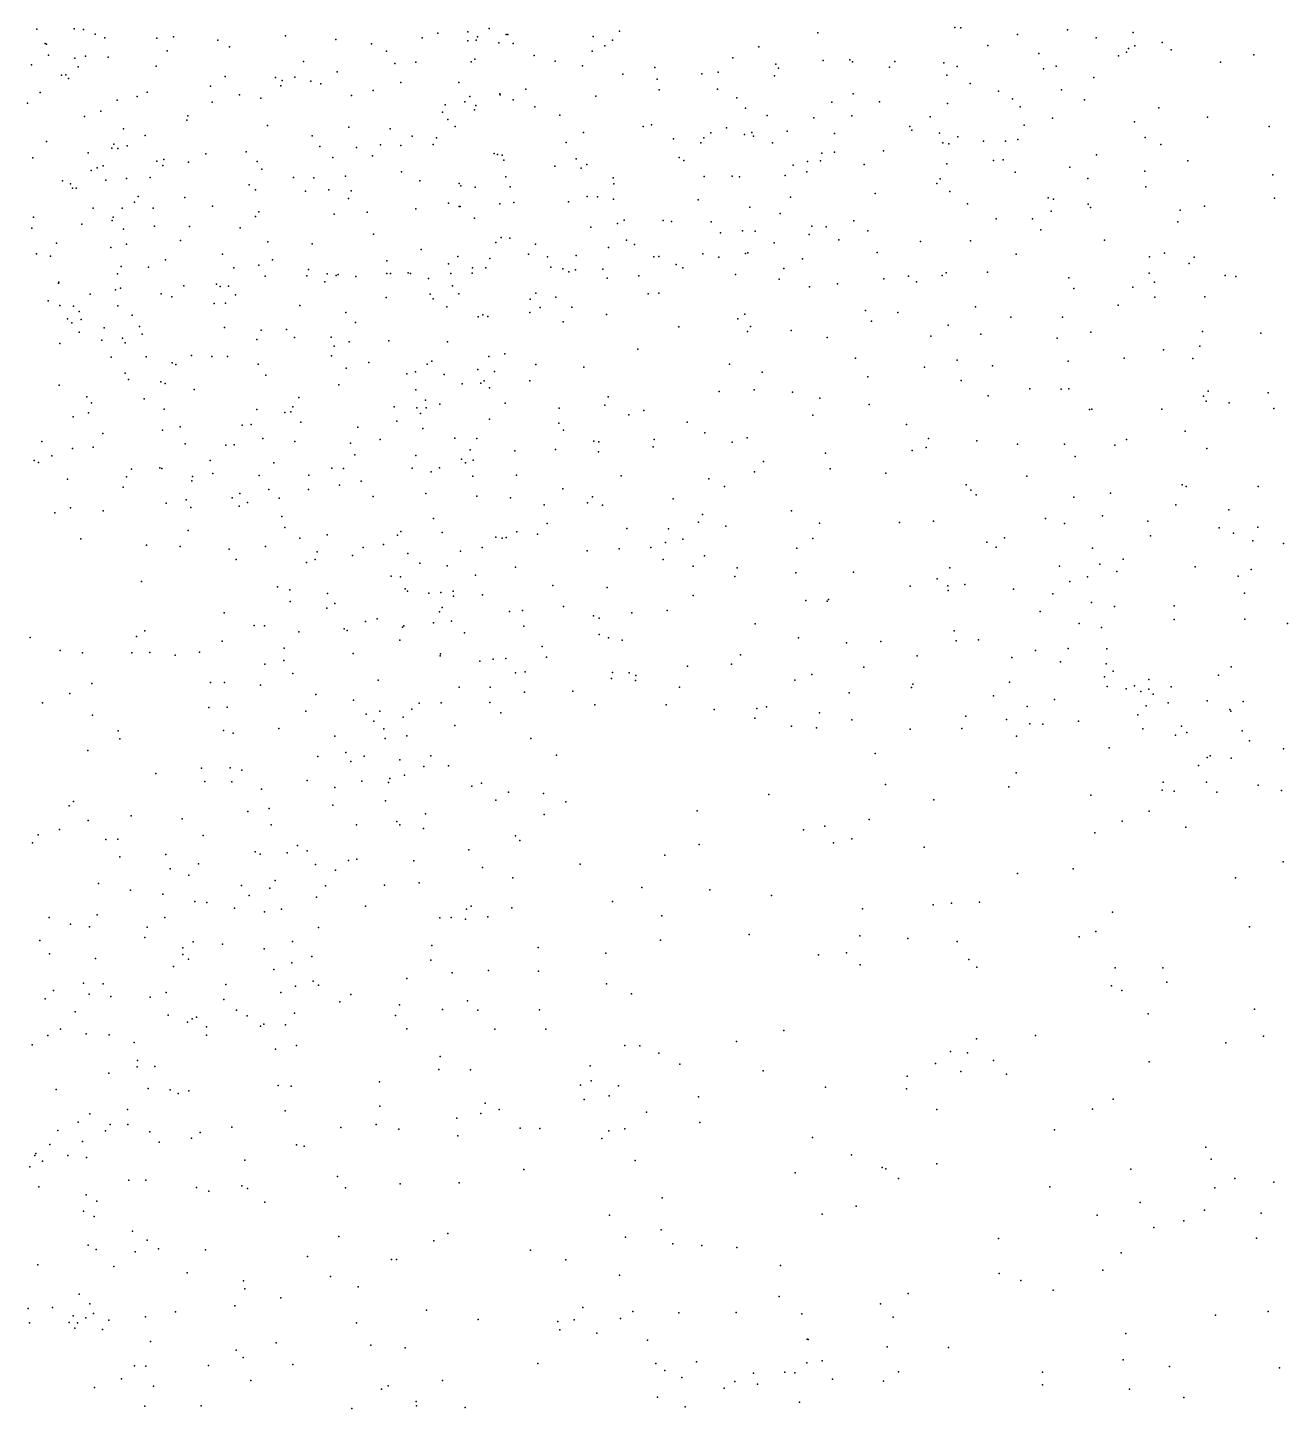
# Model space of a CAD drawing. Header units: metres. Extents: x -25 to 25, y -27.8 to 27.8.
# Drawn here: x -7.935 to -6.388, y 1.71 to 3.405 of the extents above; entities that cross this region are included whole.
import ezdxf

# ---------------------------------------------------------------- set-up
doc = ezdxf.new("R2010")
doc.units = ezdxf.units.M

msp = doc.modelspace()

# ---------------------------------------------------------------- linework, layer by layer
for p in [(-7.9235, 3.4034, 25.6659), (-7.8779, 3.404, 12.7624), (-7.8664, 3.4031, 16.3765), (-7.8521, 3.3973, 22.8917), (-7.8403, 3.3927, -7.4878), (-7.7763, 3.3923, 16.2261), (-7.7559, 3.3938, 18.228), (-7.6185, 3.3952, 18.7154), (-7.5566, 3.3907, 14.9917), (-7.4505, 3.3929, 18.1395), (-7.4313, 3.3984, 15.877), (-7.3945, 3.4, 14.097), (-7.3824, 3.3938, 18.6591), (-7.3683, 3.4041, 22.0506), (-7.3475, 3.3968, 22.234), (-7.3455, 3.3968, -17.5443), (-7.2407, 3.3943, 15.6792), (-7.2084, 3.4011, -10.2537), (-6.9648, 3.3989, 15.9889), (-6.7967, 3.4053, 18.0448), (-6.7893, 3.4052, 23.8758), (-6.7198, 3.3969, 23.8139), (-6.6584, 3.4027, 23.7108), (-6.623, 3.3929, 23.1241), (-6.5776, 3.3995, -0.2972), (-7.9133, 3.3859, 26.0867), (-7.9117, 3.385, 25.7533), (-7.7637, 3.3768, 23.8321), (-7.7013, 3.39, -1.1359), (-7.6869, 3.3818, 18.1613), (-7.5126, 3.3855, -20.4977), (-7.4945, 3.3764, -20.2508), (-7.3945, 3.3892, -13.4751), (-7.3844, 3.3899, -17.0674), (-7.3565, 3.3868, 22.1349), (-7.3387, 3.3858, 18.1393), (-7.242, 3.3765, 23.9989), (-7.2261, 3.3829, 18.1293), (-7.2169, 3.3899, -1.2011), (-7.0372, 3.3819, 18.0929), (-6.7559, 3.3834, -10.5171), (-6.6935, 3.3735, 23.0011), (-6.5858, 3.3751, -0.4682), (-6.5835, 3.3798, 17.8731), (-6.5755, 3.3828, 16.7419), (-6.5421, 3.3871, -10.6304), (-6.5308, 3.378, 1.1196), (-7.9301, 3.3598, 16.5024), (-7.9093, 3.3716, 25.845), (-7.877, 3.3679, 23.8427), (-7.8728, 3.3573, 22.6667), (-7.8639, 3.3704, -15.8923), (-7.8361, 3.369, -7.2282), (-7.7771, 3.358, 21.8635), (-7.5963, 3.3635, 12.4652), (-7.4839, 3.3612, 15.9358), (-7.4583, 3.363, 23.9206), (-7.3904, 3.3634, 12.3585), (-7.3857, 3.3666, -1.2049), (-7.313, 3.3711, 22.4407), (-7.2872, 3.3641, 15.7586), (-7.2537, 3.3584, -16.6345), (-7.0692, 3.3681, 15.3222), (-7.0165, 3.3605, 15.2232), (-6.9584, 3.3651, 18.0476), (-6.9253, 3.3657, 23.938), (-6.9222, 3.3631, 22.8181), (-6.8769, 3.3566, -13.3199), (-6.8701, 3.3635, 15.0795), (-6.81, 3.3622, 22.9042), (-6.7936, 3.3574, 26.7477), (-6.672, 3.358, 17.89), (-6.5956, 3.3708, 23.3475), (-6.4704, 3.3628, 17.754), (-6.4294, 3.3717, 19.9345), (-7.8935, 3.3468, 21.3989), (-7.8879, 3.3474, -6.9138), (-7.8847, 3.3429, 22.3235), (-7.6922, 3.3451, -18.56), (-7.6305, 3.344, 10.0031), (-7.6225, 3.3402, 19.1262), (-7.6067, 3.3443, 21.5969), (-7.5871, 3.3395, 23.846), (-7.5548, 3.351, -18.3855), (-7.204, 3.3483, 22.628), (-7.165, 3.3562, 15.6059), (-7.162, 3.342, 23.9751), (-7.1071, 3.3487, 15.4335), (-7.0873, 3.3508, 21.3257), (-7.0179, 3.3461, 16.3366), (-7.0131, 3.3557, 12.7362), (-6.8064, 3.3471, -18.401), (-6.6877, 3.3546, 15.5799), (-6.6261, 3.3441, 19.4225), (-7.9194, 3.3257, 23.075), (-7.7882, 3.3262, 15.14), (-7.7104, 3.3336, 27.028), (-7.6746, 3.3229, 23.7966), (-7.6242, 3.334, -9.9522), (-7.5751, 3.3363, -16.1399), (-7.5108, 3.3282, 14.5026), (-7.4769, 3.338, 18.0638), (-7.4054, 3.3378, 21.8928), (-7.3551, 3.3241, 18.8311), (-7.3549, 3.3228, -16.9236), (-7.3231, 3.3298, -12.731), (-7.1597, 3.3288, 18.0552), (-7.0878, 3.3297, 22.7561), (-6.9214, 3.3241, -10.3967), (-6.7778, 3.3366, 22.9857), (-6.743, 3.3274, 23.7171), (-6.6655, 3.329, 23.2199), (-7.9349, 3.3127, 23.7832), (-7.8251, 3.3163, 19.4874), (-7.8006, 3.3206, 16.2956), (-7.7084, 3.3138, 16.1843), (-7.6485, 3.3186, 19.3254), (-7.5373, 3.3221, 21.6919), (-7.4222, 3.3106, 21.4305), (-7.3983, 3.3141, 15.9012), (-7.3921, 3.3209, 13.9554), (-7.3848, 3.3097, 10.1102), (-7.3386, 3.3167, -19.9098), (-7.3121, 3.3081, 22.516), (-7.2372, 3.321, -17.6581), (-7.0641, 3.3192, 23.9392), (-7.0535, 3.3066, 16.7891), (-6.9474, 3.3137, -1.0838), (-6.8892, 3.3141, 17.9487), (-6.8055, 3.3123, 17.8891), (-6.7258, 3.318, 23.1071), (-6.7164, 3.3081, 15.0384), (-6.6375, 3.3167, 17.7761), (-6.5463, 3.3068, 15.0048), (-7.8651, 3.2961, 10.1705), (-7.8452, 3.3026, 18.0523), (-7.7394, 3.2918, 23.7356), (-7.7383, 3.2968, 17.9887), (-7.4257, 3.3017, 19.0521), (-7.4191, 3.2926, -16.3887), (-7.3864, 3.3044, 21.9721), (-7.2817, 3.2977, 15.8238), (-7.027, 3.2974, -13.4194), (-6.9697, 3.2946, 26.8239), (-6.9232, 3.2968, 23.8658), (-6.8267, 3.2957, 21.2711), (-6.6766, 3.2941, 23.4268), (-6.5758, 3.2897, 17.6983), (-6.4865, 3.2954, 17.6308), (-7.8172, 3.2811, 17.9358), (-7.7907, 3.2729, 21.4648), (-7.6404, 3.2853, -17.2125), (-7.5855, 3.2724, -20.9055), (-7.5404, 3.283, -17.4024), (-7.4896, 3.2812, 14.1708), (-7.4629, 3.2721, 15.9863), (-7.4098, 3.2841, 18.0095), (-7.2525, 3.2767, 26.9738), (-7.179, 3.2838, 22.7425), (-7.1689, 3.2861, 23.9117), (-7.0963, 3.2761, 15.6193), (-7.0768, 3.2823, 15.53), (-7.0546, 3.274, 22.86), (-7.0459, 3.2767, 15.4482), (-7.0437, 3.2722, -10.3171), (-7.0024, 3.2782, 15.3461), (-6.9444, 3.2754, 16.591), (-6.852, 3.284, 23.0119), (-6.8493, 3.2796, 23.7782), (-6.8154, 3.2759, 18.8464), (-6.7115, 3.2854, 23.5305), (-6.4107, 3.284, 17.5675), (-7.9118, 3.2656, 17.9715), (-7.8314, 3.2574, 16.3875), (-7.829, 3.2621, -1.0832), (-7.824, 3.2567, 23.6876), (-7.8127, 3.2602, -9.9114), (-7.5763, 3.2595, 14.8531), (-7.5312, 3.2581, 17.9474), (-7.5017, 3.2615, -1.1654), (-7.4769, 3.2605, -13.5027), (-7.4372, 3.2617, 21.8371), (-7.433, 3.2698, -20.3125), (-7.2736, 3.2642, 17.9888), (-7.142, 3.2689, 12.9982), (-7.1085, 3.2639, -17.8073), (-7.1046, 3.27, 17.9784), (-7.0204, 3.2637, -19.1224), (-6.8115, 3.264, 23.6785), (-6.8039, 3.2626, 16.6861), (-6.7928, 3.2713, 15.9806), (-6.7613, 3.2657, 23.6), (-6.7342, 3.266, -0.8379), (-6.7191, 3.2679, 17.7806), (-6.563, 3.2704, 19.601), (-6.5436, 3.262, 0.9678), (-7.9283, 3.2455, 22.8071), (-7.8606, 3.2514, 15.0169), (-7.7761, 3.2412, -19.3211), (-7.7678, 3.2432, -18.0116), (-7.7372, 3.24, 17.8412), (-7.7161, 3.2505, -12.7723), (-7.6667, 3.2526, -20.2849), (-7.6531, 3.241, 21.5794), (-7.5603, 3.246, -16.9948), (-7.5116, 3.2478, 23.7577), (-7.3623, 3.2506, 23.838), (-7.3582, 3.2497, 22.1418), (-7.3523, 3.2486, 22.3661), (-7.3502, 3.2427, 22.2773), (-7.2615, 3.2443, 22.7043), (-7.1351, 3.2458, 15.7433), (-7.1292, 3.2422, -1.1351), (-6.9773, 3.2408, 18.8245), (-6.9613, 3.2418, 23.8077), (-6.9598, 3.2511, -18.9685), (-6.9441, 3.2522, 12.6119), (-6.8843, 3.2539, 17.8784), (-6.8064, 3.2381, 16.1341), (-6.7493, 3.2421, -10.4432), (-6.7373, 3.2429, 15.1216), (-6.6228, 3.2492, 15.0724), (-6.5105, 3.2416, 26.7718), (-7.8567, 3.2298, 17.739), (-7.8497, 3.2332, -20.4645), (-7.8423, 3.2357, 21.6678), (-7.7845, 3.2211, -21.2028), (-7.7689, 3.236, 19.6372), (-7.6473, 3.2317, 17.8593), (-7.6083, 3.2212, 23.6769), (-7.5836, 3.2207, 16.1094), (-7.5448, 3.2229, -18.1103), (-7.4759, 3.2281, -20.6562), (-7.3478, 3.222, 17.9346), (-7.2876, 3.2352, 13.3384), (-7.2555, 3.2329, 19.0322), (-7.2485, 3.2372, 15.8818), (-7.2162, 3.221, 23.8243), (-7.1043, 3.2226, 23.8306), (-7.0699, 3.2228, 17.9113), (-7.061, 3.2222, 22.9314), (-7.0047, 3.2239, 15.5075), (-6.9952, 3.2366, 12.4072), (-6.9781, 3.2284, 15.4111), (-6.908, 3.2374, -18.2244), (-6.7227, 3.2278, -22.9832), (-6.6553, 3.2338, 15.7573), (-6.5634, 3.2291, 17.6355), (-6.4061, 3.2247, 15.072), (-7.892, 3.2172, 17.5897), (-7.8824, 3.2135, 17.4862), (-7.8797, 3.2084, 21.4298), (-7.8754, 3.2081, 19.769), (-7.8388, 3.2179, -17.1195), (-7.8134, 3.2202, -13.4269), (-7.6628, 3.2123, 16.1929), (-7.655, 3.2061, -21.0678), (-7.5937, 3.2046, -16.3177), (-7.565, 3.2062, 17.858), (-7.5376, 3.2048, 19.5553), (-7.4533, 3.2172, -16.5602), (-7.4049, 3.2139, 27.0238), (-7.4029, 3.2111, 21.9357), (-7.3853, 3.2096, 13.6994), (-7.3425, 3.2098, 15.9573), (-7.2151, 3.2137, 22.8032), (-6.8187, 3.2141, 23.2882), (-6.8144, 3.2195, 23.4799), (-6.8027, 3.2041, 16.2899), (-6.6333, 3.2201, 21.0806), (-6.5621, 3.2098, 4.641), (-7.8036, 3.191, 3.3366), (-7.7991, 3.1981, 12.629), (-7.742, 3.1966, 23.6035), (-7.5409, 3.1954, 3.2304), (-7.4182, 3.1897, 23.7177), (-7.3551, 3.1889, 22.5286), (-7.3381, 3.1908, -20.0575), (-7.2709, 3.1913, 23.763), (-7.2479, 3.1979, -19.7217), (-7.2354, 3.1977, 17.8942), (-7.2158, 3.1945, 13.1284), (-7.1117, 3.1938, 18.9464), (-6.9984, 3.1971, 15.6282), (-6.8944, 3.2017, -18.5315), (-6.7809, 3.1889, 26.7773), (-6.682, 3.1963, 4.8678), (-6.6754, 3.1946, 15.9165), (-6.6329, 3.1886, 17.6626), (-6.404, 3.1961, -22.9639), (-7.9275, 3.1728, 16.7493), (-7.8546, 3.1838, 23.5874), (-7.8297, 3.1724, 16.4406), (-7.8187, 3.1835, 17.546), (-7.7809, 3.1838, 17.6353), (-7.708, 3.1861, -19.5126), (-7.655, 3.1734, 23.5874), (-7.6512, 3.179, 17.7635), (-7.5586, 3.1761, 21.6793), (-7.5182, 3.1788, -9.9655), (-7.4582, 3.1828, 21.8167), (-7.4051, 3.1858, 17.8693), (-7.404, 3.1855, -17.5162), (-7.3864, 3.1714, 3.0529), (-7.0483, 3.1848, 15.7274), (-7.0109, 3.1769, -12.5816), (-6.7457, 3.1706, 0.413), (-6.7013, 3.1707, -0.6893), (-6.6782, 3.1801, 0.6963), (-6.6301, 3.1844, 16.5616), (-6.5199, 3.1811, 19.1353), (-6.4902, 3.1862, 17.5532), (-7.9298, 3.1589, -18.9963), (-7.8684, 3.1639, 16.5308), (-7.831, 3.1686, -16.1845), (-7.8171, 3.158, 21.4669), (-7.779, 3.1616, 3.4911), (-7.7363, 3.1611, 23.5246), (-7.6738, 3.1594, 17.6692), (-7.2434, 3.1602, 23.6879), (-7.2107, 3.1649, 22.9299), (-7.2025, 3.1689, -10.1671), (-7.1546, 3.1685, 23.7176), (-7.1446, 3.1674, 17.8578), (-7.0958, 3.1667, 15.825), (-7.0841, 3.1535, 23.1028), (-7.0571, 3.1558, 23.6293), (-7.0415, 3.1553, 26.8639), (-6.9723, 3.1617, 23.1956), (-6.9546, 3.1606, 23.5913), (-6.9205, 3.168, 15.4355), (-6.9034, 3.156, 23.3674), (-6.6911, 3.1569, 15.188), (-6.5227, 3.1669, 15.6667), (-7.8996, 3.1405, 16.6605), (-7.8137, 3.1394, 17.3882), (-7.7471, 3.1441, -16.3432), (-7.6401, 3.1424, 14.7755), (-7.5857, 3.1397, 23.5153), (-7.5103, 3.1516, 16.1087), (-7.3599, 3.1414, 22.3417), (-7.3536, 3.1475, 22.8182), (-7.3428, 3.1467, 16.0157), (-7.3113, 3.1396, 22.911), (-7.1998, 3.1445, -19.2906), (-7.1897, 3.1391, 23.0475), (-7.0184, 3.141, 23.5052), (-6.9755, 3.1515, 17.7984), (-6.9389, 3.1448, -0.9846), (-6.8388, 3.1426, 15.377), (-6.7772, 3.1435, 4.6852), (-6.6127, 3.1444, -0.0018), (-7.9238, 3.1276, -16.8544), (-7.9069, 3.1249, 17.0397), (-7.8328, 3.1353, -18.5399), (-7.7655, 3.1202, 16.3824), (-7.6958, 3.127, 21.5534), (-7.6344, 3.1202, 16.2264), (-7.4518, 3.1328, 17.7825), (-7.4067, 3.1242, -20.3912), (-7.3675, 3.122, 22.4495), (-7.3199, 3.1271, 23.5816), (-7.2968, 3.124, 22.9976), (-7.2615, 3.1256, 17.8054), (-7.2218, 3.1353, 15.9674), (-7.1663, 3.1237, 12.3904), (-7.1599, 3.1245, 23.1571), (-7.1058, 3.1274, 23.5514), (-7.0862, 3.1234, 23.4335), (-7.0537, 3.1278, 23.3421), (-7.0508, 3.1288, 12.8159), (-6.9835, 3.1214, 15.8121), (-6.8921, 3.1294, -13.3682), (-6.7211, 3.1272, 15.2668), (-6.5576, 3.1237, 15.8243), (-6.5393, 3.1282, 0.843), (-6.5026, 3.1234, -13.1024), (-7.8246, 3.1031, -17.3436), (-7.8201, 3.1121, 17.2936), (-7.7863, 3.1114, -16.6635), (-7.6818, 3.1105, 23.3909), (-7.6509, 3.1138, 17.5999), (-7.5902, 3.1083, 27.0426), (-7.5671, 3.1029, 23.3556), (-7.5536, 3.1021, 16.1641), (-7.4939, 3.1189, 23.4609), (-7.4938, 3.1033, 19.6936), (-7.4895, 3.1033, 13.7818), (-7.4676, 3.1042, 23.3739), (-7.465, 3.1033, -20.7955), (-7.418, 3.1155, 13.575), (-7.4155, 3.1033, 23.2935), (-7.3892, 3.1038, 22.9413), (-7.3887, 3.1102, 22.7039), (-7.3722, 3.1106, 23.4395), (-7.2924, 3.1114, 23.124), (-7.2777, 3.1092, -19.9403), (-7.2703, 3.1053, 23.3147), (-7.2621, 3.1079, 23.2059), (-7.2287, 3.1088, 23.3945), (-7.1387, 3.1145, 23.3182), (-7.1303, 3.1104, 19.2595), (-7.0658, 3.1022, 17.7667), (-7.0063, 3.1096, -23.1271), (-6.8071, 3.1044, 4.9592), (-6.7564, 3.1049, -12.4079), (-6.558, 3.1037, -10.4659), (-6.5089, 3.1158, 16.454), (-7.8968, 3.0914, 23.3748), (-7.8965, 3.0929, -16.3372), (-7.8207, 3.0855, -16.4975), (-7.7431, 3.0883, 3.0823), (-7.703, 3.0903, 16.324), (-7.6984, 3.0876, 17.4613), (-7.6883, 3.0878, 3.6291), (-7.6433, 3.1001, 19.7721), (-7.5921, 3.1007, 3.4947), (-7.5701, 3.0931, 14.0992), (-7.556, 3.101, -20.9817), (-7.5318, 3.0997, 2.9808), (-7.4427, 3.0973, 21.849), (-7.4131, 3.0882, 23.1669), (-7.2233, 3.0979, 19.4973), (-7.1847, 3.1005, -17.7596), (-7.0121, 3.0964, 19.0655), (-6.975, 3.087, -18.2729), (-6.9405, 3.0909, 17.7301), (-6.8837, 3.097, 15.69), (-6.8534, 3.1003, 15.578), (-6.8437, 3.0934, 21.2656), (-6.8123, 3.1011, 17.6884), (-6.6566, 3.0982, 16.3261), (-6.5779, 3.0868, 15.2493), (-6.5515, 3.0928, 17.5402), (-6.4646, 3.1009, 17.493), (-6.4516, 3.0996, 19.5323), (-7.9095, 3.07, -1.049), (-7.8582, 3.0781, -12.9822), (-7.8271, 3.0832, 17.2099), (-7.7708, 3.0784, 21.4973), (-7.7579, 3.0748, 17.3415), (-7.6798, 3.0774, 12.4707), (-7.4946, 3.0738, 23.1955), (-7.4406, 3.0779, 16.1311), (-7.4372, 3.0724, 17.6909), (-7.4057, 3.0785, 23.0265), (-7.318, 3.0718, -1.1101), (-7.311, 3.0791, 17.7485), (-7.2864, 3.0743, 21.3162), (-7.1729, 3.0784, -19.0364), (-7.1598, 3.0793, -1.0698), (-6.6504, 3.0849, 15.2935), (-6.5511, 3.0742, 15.9914), (-6.4895, 3.0749, 15.2126), (-7.8952, 3.0643, -13.4018), (-7.8787, 3.0633, 16.8355), (-7.8715, 3.0566, 16.7298), (-7.8241, 3.0637, 27.0436), (-7.8067, 3.0524, 23.3024), (-7.7059, 3.0667, 21.3638), (-7.6921, 3.0671, -19.935), (-7.6005, 3.0642, 14.5229), (-7.5444, 3.0556, 21.7213), (-7.4204, 3.0626, -13.5266), (-7.3759, 3.0529, 22.1045), (-7.3184, 3.0555, 12.3618), (-7.3056, 3.0617, 13.0957), (-7.2669, 3.062, 16.0661), (-7.2244, 3.0533, -19.5319), (-7.0542, 3.0536, 21.313), (-6.9061, 3.0581, 15.8777), (-6.8665, 3.0555, 15.788), (-6.771, 3.0627, 15.4671), (-6.5961, 3.0645, 19.0222), (-7.8859, 3.0478, 21.4568), (-7.8805, 3.0429, 12.8099), (-7.8692, 3.047, 3.9056), (-7.8411, 3.0366, 17.0144), (-7.7974, 3.0384, 16.5221), (-7.6931, 3.0373, -13.4918), (-7.6172, 3.0348, 16.2848), (-7.5324, 3.0434, -17.4953), (-7.3819, 3.0504, 22.5445), (-7.37, 3.0508, 22.3797), (-7.2776, 3.0439, 3.0331), (-7.1353, 3.0381, 17.7095), (-7.0629, 3.0478, -10.2618), (-7.0473, 3.0382, 17.7051), (-6.899, 3.0449, -10.3367), (-6.8048, 3.04, 15.656), (-6.7277, 3.0497, -13.2552), (-6.6645, 3.05, 0.1652), (-7.8954, 3.0176, 13.4959), (-7.8716, 3.0314, 21.3572), (-7.8436, 3.0217, 20.0403), (-7.8185, 3.0242, 14.7778), (-7.8153, 3.0183, -22.9677), (-7.7941, 3.029, 12.6707), (-7.6533, 3.0224, 23.1879), (-7.6483, 3.034, 21.6122), (-7.6073, 3.0247, 17.48), (-7.5622, 3.0254, 23.1211), (-7.5401, 3.0197, -1.1039), (-7.4913, 3.0208, 21.8046), (-7.4193, 3.0197, 22.7385), (-7.051, 3.0323, 15.9932), (-6.9974, 3.0333, -18.4996), (-6.9535, 3.0247, 4.6905), (-6.8261, 3.0265, -0.7829), (-6.7645, 3.0291, 15.5707), (-6.6709, 3.0242, 17.5654), (-6.6294, 3.0314, -0.2465), (-6.4924, 3.0322, 16.2592), (-6.4209, 3.0302, 15.2564), (-7.8323, 3.0009, 16.9152), (-7.7895, 3.001, 17.1247), (-7.7335, 3.0027, 16.4635), (-7.7089, 3.0016, 17.2819), (-7.6895, 3.0016, 14.6594), (-7.562, 3.0023, 3.6597), (-7.5585, 3.0141, 13.9061), (-7.3686, 3.0016, 3.3464), (-7.3491, 3.0047, 16.1582), (-7.1859, 3.0105, 16.0927), (-6.5403, 3.0097, -12.3244), (-6.4957, 3.0144, 17.4675), (-7.7575, 2.9938, -1.0577), (-7.7531, 2.9918, 21.5285), (-7.6519, 2.9923, 3.8587), (-7.5439, 2.9871, 13.3755), (-7.5161, 2.9943, 17.5363), (-7.4443, 2.9923, 21.8959), (-7.4386, 2.9958, 19.8372), (-7.382, 2.9855, 22.4556), (-7.3109, 2.9917, -20.1238), (-7.2521, 2.9886, 17.647), (-7.0734, 2.9921, 16.0736), (-6.9185, 2.9993, -12.5135), (-6.8339, 2.9886, -23.0114), (-6.7936, 2.9969, 4.4723), (-6.7503, 2.9901, -0.6067), (-6.6576, 2.9959, 15.4502), (-6.5885, 2.9995, 15.3846), (-6.5042, 2.999, 15.3282), (-7.896, 2.9665, 13.6668), (-7.8151, 2.9812, 16.7978), (-7.8112, 2.9735, -21.2992), (-7.7714, 2.9705, 16.5999), (-7.7661, 2.9683, -19.7205), (-7.6423, 2.9787, 17.3469), (-7.5527, 2.9669, 16.2886), (-7.4695, 2.9803, 13.1816), (-7.4585, 2.9827, 22.8647), (-7.4236, 2.9793, -20.6525), (-7.4016, 2.9679, -20.4863), (-7.3784, 2.969, 22.229), (-7.3743, 2.9716, 22.3252), (-7.3616, 2.983, 17.6145), (-7.3182, 2.9715, 27.0026), (-7.0333, 2.9822, -18.1184), (-6.9033, 2.9767, 16.0256), (-6.7887, 2.9719, 15.8605), (-7.862, 2.9519, 14.5638), (-7.7917, 2.9497, 16.7176), (-7.7306, 2.961, 17.1712), (-7.6019, 2.9514, 13.6419), (-7.4584, 2.9606, 2.979), (-7.3679, 2.9632, -23.1452), (-7.2221, 2.952, -10.1472), (-7.086, 2.9587, 12.4408), (-7.0429, 2.9606, 19.5489), (-6.996, 2.9577, 16.1002), (-6.9622, 2.9502, 19.4103), (-6.7555, 2.9534, 17.5493), (-6.7044, 2.9619, 15.6388), (-6.6661, 2.9616, 21.046), (-6.6566, 2.9618, 15.5541), (-6.4914, 2.9527, 4.7557), (-6.4856, 2.9589, 20.8341), (-6.412, 2.9569, 15.3553), (-7.8563, 2.9448, 23.203), (-7.7673, 2.9368, 16.9962), (-7.6535, 2.9364, 23.0343), (-7.6193, 2.9328, 16.4051), (-7.6119, 2.9336, -13.0001), (-7.6091, 2.9398, 14.1472), (-7.4848, 2.9398, 21.8377), (-7.4571, 2.9385, 16.2736), (-7.4465, 2.9479, 17.5063), (-7.4457, 2.9384, 22.7411), (-7.429, 2.943, 21.9754), (-7.3487, 2.9444, 16.2177), (-7.2823, 2.9381, 17.5795), (-7.2262, 2.9418, -19.7003), (-7.1782, 2.9354, 17.594), (-6.9019, 2.9428, 5.0574), (-6.6314, 2.9364, 4.3261), (-6.6285, 2.9367, -0.0275), (-6.5425, 2.9367, 17.4503), (-6.4879, 2.9467, 18.9489), (-6.4598, 2.9446, 26.873), (-6.4049, 2.9378, 17.3577), (-7.879, 2.9274, 12.9718), (-7.8602, 2.9325, 4.1248), (-7.6716, 2.9174, -9.9175), (-7.6603, 2.9182, 21.6259), (-7.5995, 2.9208, 19.9615), (-7.4817, 2.9222, 21.1951), (-7.4524, 2.9317, -9.9991), (-7.3679, 2.9245, 17.5246), (-7.2829, 2.9197, -17.7451), (-7.1966, 2.9301, 12.86), (-7.1252, 2.9211, -18.7137), (-6.9707, 2.9295, 17.5834), (-6.8561, 2.9181, 19.2245), (-7.8425, 2.907, 13.3801), (-7.7692, 2.9112, 13.5336), (-7.7476, 2.915, 21.1503), (-7.6462, 2.901, 13.8269), (-7.5295, 2.9147, 27.0531), (-7.5022, 2.8996, 22.8124), (-7.4499, 2.9131, -20.8255), (-7.4105, 2.9012, 22.5683), (-7.3833, 2.9008, 12.961), (-7.2771, 2.9111, -19.1883), (-7.1657, 2.8995, 16.214), (-7.1033, 2.9079, 4.592), (-7.0517, 2.9016, 16.1867), (-6.8287, 2.9008, 16.0933), (-6.5857, 2.8998, 0.6501), (-6.5139, 2.9099, -13.1138), (-7.9173, 2.8972, 20.5181), (-7.8799, 2.8885, 21.491), (-7.8544, 2.8902, 20.314), (-7.7413, 2.8942, 23.0949), (-7.6914, 2.8928, 12.5681), (-7.6813, 2.8929, 17.142), (-7.6069, 2.8971, 13.2294), (-7.5384, 2.8953, 17.3468), (-7.3915, 2.8871, 22.4263), (-7.3369, 2.8859, -20.2498), (-7.2868, 2.8872, 17.5036), (-7.2399, 2.8975, -19.4387), (-7.2341, 2.8847, 12.3951), (-7.2337, 2.8968, 19.8561), (-7.1668, 2.8908, -17.9108), (-7.0698, 2.8963, 17.5524), (-6.9553, 2.8827, 16.1945), (-6.849, 2.8862, 26.8236), (-6.8317, 2.8898, -10.3538), (-6.7696, 2.898, 16.0142), (-6.7195, 2.8938, 15.9226), (-6.662, 2.8941, 15.7669), (-6.6, 2.8925, 15.6143), (-6.4873, 2.8886, 4.2385), (-7.927, 2.874, -9.9022), (-7.9214, 2.8713, 20.6763), (-7.9051, 2.8797, -20.3076), (-7.7109, 2.8738, 16.9765), (-7.6325, 2.8711, 16.4921), (-7.5332, 2.8809, 13.0712), (-7.4581, 2.8802, 3.892), (-7.4291, 2.865, 22.0151), (-7.4024, 2.8757, 17.4256), (-7.3972, 2.871, 22.1291), (-7.388, 2.8743, 22.2366), (-7.0313, 2.8726, 12.5725), (-6.6487, 2.8786, -0.3006), (-7.8859, 2.8508, 14.4207), (-7.8133, 2.854, 12.8501), (-7.8072, 2.8632, 20.9952), (-7.7725, 2.8647, 13.2483), (-7.7702, 2.8642, -17.5064), (-7.7333, 2.8489, 4.1962), (-7.7323, 2.8544, 21.5781), (-7.7075, 2.8579, 16.7589), (-7.6505, 2.8553, 16.5768), (-7.5898, 2.856, 12.3827), (-7.5614, 2.8643, 16.4242), (-7.547, 2.8639, -13.5037), (-7.5254, 2.8484, -1.0571), (-7.4627, 2.8646, 21.9218), (-7.4395, 2.8598, 22.6361), (-7.3882, 2.8546, 22.3285), (-7.3349, 2.8557, 16.306), (-7.2061, 2.855, 5.0797), (-7.0984, 2.8514, -0.9522), (-7.0425, 2.8598, 19.7186), (-6.9497, 2.8637, -0.8418), (-6.8813, 2.8585, 21.3185), (-6.708, 2.8545, 21.1572), (-7.8174, 2.841, 20.8131), (-7.6744, 2.8335, 20.1013), (-7.6387, 2.8383, 14.0041), (-7.5899, 2.8383, 17.1816), (-7.5518, 2.8436, -17.6025), (-7.446, 2.8334, 17.3321), (-7.2779, 2.839, -12.8288), (-7.0794, 2.8418, -18.4315), (-6.7828, 2.8442, 17.4801), (-6.7769, 2.8376, 16.1234), (-6.7703, 2.8317, 4.9364), (-6.6055, 2.8338, -22.8105), (-6.5175, 2.8441, 15.5661), (-6.5127, 2.8418, 17.3719), (-6.4241, 2.8419, 17.2979), (-7.8824, 2.8157, 4.3195), (-7.7646, 2.8216, -13.4536), (-7.7403, 2.8254, -1.0425), (-7.7345, 2.8161, -22.9417), (-7.6836, 2.828, 23.0164), (-7.6753, 2.8178, 3.0571), (-7.6649, 2.8223, 16.8737), (-7.626, 2.8278, 17.0755), (-7.5106, 2.8295, 21.8454), (-7.3835, 2.8299, 4.0295), (-7.3419, 2.8281, -1.0421), (-7.3009, 2.8193, 4.7804), (-7.2474, 2.8219, 3.5123), (-7.2415, 2.8294, -18.819), (-7.2292, 2.8192, 4.3527), (-7.1424, 2.8269, 16.2903), (-6.6506, 2.8288, 0.4115), (-6.5253, 2.8196, -0.0026), (-7.9016, 2.8098, -19.526), (-7.842, 2.8121, 23.1282), (-7.6228, 2.8053, 21.0002), (-7.4364, 2.8026, 16.4336), (-7.1111, 2.7983, 26.9216), (-7.1064, 2.8075, -12.6529), (-6.9972, 2.8121, 4.2054), (-6.8647, 2.7977, 17.4476), (-6.8229, 2.7992, 19.3549), (-6.6851, 2.8028, 16.0447), (-6.6154, 2.8059, 17.3905), (-6.5596, 2.7992, 4.1229), (-6.46, 2.8134, 0.1591), (-7.7378, 2.788, 14.6235), (-7.6192, 2.7916, 21.7164), (-7.5673, 2.7828, 21.7905), (-7.4808, 2.7823, 4.3135), (-7.4766, 2.7866, 21.9587), (-7.4261, 2.7854, 22.5526), (-7.3343, 2.7865, 16.4006), (-7.3088, 2.7836, -10.1427), (-7.2969, 2.7967, 17.3896), (-7.1993, 2.7903, 16.3638), (-7.1482, 2.7899, 4.1158), (-7.0777, 2.7931, 3.339), (-6.9627, 2.7968, 16.3078), (-6.6618, 2.7967, 15.9459), (-6.5562, 2.7813, 15.681), (-6.4722, 2.7912, 18.9612), (-6.4545, 2.7845, -10.5298), (-6.4244, 2.7922, 15.524), (-7.8694, 2.7776, 21.5269), (-7.7888, 2.7701, 13.7597), (-7.7476, 2.7684, 20.6023), (-7.6876, 2.7651, 12.6666), (-7.6427, 2.7684, -21.1113), (-7.6009, 2.7784, 16.9665), (-7.5231, 2.7669, 22.7761), (-7.4979, 2.7706, 16.5252), (-7.3768, 2.7669, 5.039), (-7.3601, 2.7799, 4.4992), (-7.3525, 2.7787, 27.03), (-7.3473, 2.7795, -19.1406), (-7.2086, 2.7654, 17.38), (-7.1698, 2.7672, 12.7038), (-7.1516, 2.7733, 19.9016), (-7.1307, 2.7771, -18.1528), (-6.9906, 2.7661, 17.4195), (-6.971, 2.778, -13.341), (-6.7573, 2.7737, 4.1048), (-6.7457, 2.7676, 17.4045), (-6.7356, 2.7789, 16.187), (-6.6276, 2.7662, 21.04), (-6.4308, 2.7753, 17.2262), (-6.393, 2.7718, 4.0901), (-7.6788, 2.7522, 21.6566), (-7.5924, 2.7485, 4.4299), (-7.5818, 2.7524, 16.8728), (-7.5793, 2.7617, 16.6847), (-7.5361, 2.7572, 17.0729), (-7.4681, 2.7595, 20.0558), (-7.4532, 2.748, 4.6274), (-7.4036, 2.7624, -23.0358), (-7.248, 2.763, -19.6233), (-7.1546, 2.7525, 3.1688), (-7.1041, 2.7569, 16.3879), (-6.6184, 2.7464, 19.0624), (-6.59, 2.7529, 17.3145), (-7.4885, 2.7319, 3.0473), (-7.4772, 2.7312, 22.6687), (-7.4199, 2.7445, 17.1895), (-7.385, 2.7332, 5.2348), (-7.3359, 2.7431, 21.139), (-7.1178, 2.7442, 3.727), (-7.0668, 2.7315, -10.3217), (-7.0637, 2.742, 3.5004), (-6.9919, 2.7358, 3.9431), (-6.9208, 2.7368, 5.0605), (-6.8028, 2.7422, -10.3931), (-6.6682, 2.7443, 26.8434), (-6.6337, 2.7309, -10.4497), (-6.5977, 2.7378, 15.8108), (-6.5015, 2.7435, 0.4963), (-6.4488, 2.7319, 15.5928), (-6.4327, 2.74, 26.9395), (-7.7952, 2.7252, 23.0826), (-7.628, 2.7188, 22.9279), (-7.6131, 2.7152, 14.3561), (-7.4715, 2.7162, -13.4716), (-7.4685, 2.7136, 21.0269), (-7.4126, 2.7136, 22.2561), (-7.2901, 2.7206, 16.4822), (-7.2235, 2.718, 17.2816), (-6.8514, 2.7196, -13.2591), (-6.8184, 2.7287, 19.4985), (-6.805, 2.72, 16.3612), (-6.8049, 2.7143, 17.3559), (-6.7841, 2.7215, -0.6265), (-6.7244, 2.7159, 16.3218), (-6.6553, 2.7254, 16.0735), (-7.6124, 2.7007, -13.0434), (-7.5667, 2.7107, 22.8246), (-7.5579, 2.6982, -17.7136), (-7.4424, 2.7109, -20.711), (-7.4277, 2.7118, 17.083), (-7.412, 2.7073, 22.3426), (-7.3766, 2.7088, 16.5713), (-7.1178, 2.7082, 16.4628), (-6.9795, 2.7019, 19.8187), (-6.9535, 2.7012, 26.8414), (-6.9517, 2.7032, 16.4552), (-6.6761, 2.7101, -0.4716), (-6.6286, 2.6994, 4.7602), (-6.5274, 2.6956, 15.7425), (-6.441, 2.7111, 17.1611), (-7.6934, 2.6867, 22.9882), (-7.5677, 2.6925, -10.036), (-7.5056, 2.6796, 12.3254), (-7.4292, 2.6879, 16.97), (-7.426, 2.6935, 16.688), (-7.3434, 2.6885, -17.8958), (-7.3275, 2.6896, 17.1545), (-7.277, 2.6947, -19.4748), (-7.2403, 2.6831, -10.2416), (-7.2331, 2.6804, -18.0517), (-7.193, 2.6867, -13.4158), (-7.1498, 2.6897, -0.9761), (-6.6919, 2.6886, 19.2359), (-6.6005, 2.6945, 15.8946), (-6.5272, 2.6787, 17.1893), (-6.4407, 2.6789, -0.356), (-7.7908, 2.6649, -17.6766), (-7.6568, 2.6713, -1.0383), (-7.644, 2.6708, 12.5423), (-7.6018, 2.6634, 4.8749), (-7.5463, 2.6672, 5.1006), (-7.5426, 2.6651, 21.8867), (-7.52, 2.6761, 22.7374), (-7.4746, 2.6693, -1.0449), (-7.4731, 2.6707, 22.0206), (-7.4364, 2.6744, 22.1227), (-7.4143, 2.6768, 16.862), (-7.3984, 2.6625, -18.8969), (-7.3258, 2.6705, 16.6546), (-7.0419, 2.6732, 5.1574), (-6.7975, 2.6646, 17.2778), (-6.6439, 2.6738, 16.2237), (-6.6166, 2.6687, 16.0199), (-6.3883, 2.6737, -13.1313), (-7.9319, 2.6567, 14.343), (-7.8014, 2.658, -21.2531), (-7.6961, 2.6522, -13.4096), (-7.4781, 2.6533, 22.6154), (-7.3031, 2.6455, 17.013), (-7.2334, 2.6603, -18.5386), (-7.2219, 2.656, 16.6286), (-7.2051, 2.6533, 17.1554), (-6.9887, 2.656, 17.2521), (-6.9296, 2.6499, 21.349), (-6.8876, 2.6517, 17.2659), (-6.7948, 2.6523, 26.835), (-6.7676, 2.6536, 16.494), (-7.8949, 2.6405, 4.5874), (-7.8676, 2.6376, -13.1308), (-7.8069, 2.6376, -1.0108), (-7.7849, 2.6382, 21.6015), (-7.7537, 2.6347, 23.0245), (-7.7237, 2.6384, 4.7295), (-7.6205, 2.6282, 21.7997), (-7.6199, 2.6435, 20.2489), (-7.5352, 2.637, 5.2552), (-7.4286, 2.634, 22.29), (-7.4279, 2.6365, -20.5257), (-7.3798, 2.6276, -20.1578), (-7.3635, 2.63, 12.2789), (-7.3476, 2.6307, 3.0935), (-7.2977, 2.6326, 16.7466), (-7.0598, 2.6353, 17.2002), (-6.8427, 2.634, 3.5244), (-6.7264, 2.6322, -22.7211), (-6.6977, 2.6406, 3.7501), (-6.6576, 2.6431, 21.2279), (-6.61, 2.6427, 16.1368), (-7.6437, 2.6238, 22.9044), (-7.6093, 2.6123, 3.068), (-7.3358, 2.6132, 12.6609), (-7.3241, 2.6146, -19.861), (-7.2169, 2.6138, 17.0172), (-7.1963, 2.613, 12.4813), (-7.1248, 2.6214, 19.9703), (-7.0708, 2.624, 16.6242), (-6.9722, 2.6112, 16.6281), (-6.9084, 2.6202, 3.3057), (-6.667, 2.6266, 16.5382), (-6.6108, 2.6241, -13.1883), (-6.6021, 2.6154, 17.1394), (-6.4573, 2.6204, 16.9913), (-7.8562, 2.6001, -22.812), (-7.7102, 2.6012, 27.1766), (-7.6933, 2.6015, 21.7227), (-7.6489, 2.5979, 14.1596), (-7.5046, 2.6044, 20.7358), (-7.4051, 2.5956, -19.2709), (-7.3671, 2.5957, -10.2258), (-7.2179, 2.6062, 16.7737), (-7.1888, 2.6039, 26.9765), (-7.1881, 2.6101, -12.7284), (-7.1347, 2.5957, 16.6981), (-6.993, 2.6044, -22.8884), (-6.8497, 2.5951, -0.7597), (-6.8483, 2.5992, 16.6194), (-6.7293, 2.6017, 17.1778), (-6.6128, 2.6082, 16.3486), (-6.6096, 2.5966, 16.4785), (-6.5761, 2.5971, 16.2185), (-6.5582, 2.6049, -0.4527), (-6.5311, 2.5962, 15.8791), (-6.4728, 2.6103, 3.8406), (-7.8831, 2.5877, 21.5596), (-7.5809, 2.5866, 21.8622), (-7.5348, 2.5796, 27.1209), (-7.3673, 2.5768, 27.0499), (-7.3249, 2.5893, -19.6043), (-7.2655, 2.5906, -18.253), (-6.9261, 2.5885, 17.1627), (-6.7489, 2.5849, 16.6418), (-6.6742, 2.5805, 21.3987), (-6.5861, 2.5935, 17.019), (-6.5681, 2.5901, 16.0564), (-6.5584, 2.593, 16.5997), (-6.5531, 2.5872, 21.0819), (-6.4868, 2.579, 16.8207), (-6.4426, 2.5779, 26.9795), (-7.9167, 2.5764, 14.5164), (-7.8554, 2.5613, 4.756), (-7.7125, 2.5705, 22.953), (-7.6901, 2.5711, -17.7959), (-7.5932, 2.5661, 14.6576), (-7.5192, 2.5623, -19.113), (-7.5023, 2.5662, -13.3722), (-7.4633, 2.5685, 22.239), (-7.4544, 2.5761, 22.3732), (-7.427, 2.5763, -20.3614), (-7.3538, 2.5641, 20.9721), (-7.2387, 2.5738, 21.1325), (-7.1511, 2.5739, 16.894), (-7.092, 2.568, 16.8272), (-7.0398, 2.5695, -13.2623), (-7.0278, 2.5716, 16.7213), (-6.9627, 2.5641, 17.0576), (-6.7832, 2.5601, 17.0545), (-6.7076, 2.572, -0.6201), (-6.5721, 2.5617, -10.5422), (-6.5615, 2.5727, 16.6961), (-6.5345, 2.5764, 16.9366), (-6.459, 2.5683, 15.783), (-6.4579, 2.5663, 16.7049), (-7.6266, 2.545, 12.3605), (-7.5097, 2.5538, -20.8273), (-7.4976, 2.5443, 22.0894), (-7.4738, 2.5586, 22.4978), (-7.4105, 2.5484, 5.4807), (-7.0421, 2.5575, -10.4397), (-6.997, 2.5479, 16.9493), (-6.9664, 2.5458, 16.8688), (-6.9229, 2.5556, 16.7456), (-6.8514, 2.5442, -10.492), (-6.7879, 2.5449, -12.4374), (-6.7332, 2.5561, 4.7962), (-6.7044, 2.5506, 16.7737), (-6.6885, 2.5502, 16.9954), (-6.6447, 2.554, 16.8532), (-6.5656, 2.5445, -22.4539), (-6.5181, 2.5478, 4.6557), (-7.8237, 2.542, 21.6155), (-7.8218, 2.5321, 13.868), (-7.6946, 2.5424, -10.0966), (-7.6827, 2.5392, 5.2238), (-7.5579, 2.5356, 22.6981), (-7.4959, 2.5324, -18.8085), (-7.4693, 2.5357, 12.1918), (-7.3171, 2.5325, -13.3289), (-6.721, 2.5356, 16.9147), (-6.5257, 2.5367, 16.1751), (-6.5118, 2.5398, 3.708), (-6.444, 2.5421, 16.5509), (-6.4347, 2.5297, -13.1928), (-7.8609, 2.5179, 3.0954), (-7.5784, 2.5105, 14.3477), (-7.5444, 2.5154, 22.0165), (-7.5217, 2.5109, -1.0532), (-7.4398, 2.5114, 3.129), (-7.2858, 2.5122, 20.0975), (-6.8945, 2.514, 4.9249), (-6.6072, 2.5213, 3.5851), (-6.4868, 2.5092, 19.0971), (-6.4831, 2.5114, 15.9381), (-6.3931, 2.52, 22.2549), (-7.7216, 2.4961, 21.7315), (-7.6864, 2.4964, -1.0317), (-7.6721, 2.4937, 5.42), (-7.5381, 2.5045, -17.9783), (-7.4781, 2.5063, 20.54), (-7.4486, 2.4982, 12.6223), (-7.4183, 2.499, -20.0715), (-6.4974, 2.4996, 16.3218), (-6.4575, 2.5085, 15.8486), (-7.7774, 2.4896, 5.1115), (-7.7175, 2.4796, 22.9041), (-7.6843, 2.4793, -21.0713), (-7.5917, 2.4809, 11.1044), (-7.5245, 2.4804, 10.7422), (-7.4919, 2.4786, 22.3781), (-7.4903, 2.4833, 22.2579), (-7.4723, 2.4874, 10.9812), (-7.3778, 2.4779, -18.4377), (-6.8817, 2.4763, 3.2128), (-6.7213, 2.4905, 19.4921), (-6.5406, 2.4791, 21.2552), (-6.4876, 2.4788, 16.0569), (-6.424, 2.4752, 16.4546), (-7.6476, 2.4702, 22.8101), (-7.5579, 2.4726, -13.1001), (-7.3894, 2.4742, -18.2782), (-7.3445, 2.4667, 10.7774), (-7.3016, 2.465, 12.4473), (-7.0248, 2.464, 5.0582), (-6.7303, 2.4733, 3.338), (-6.6297, 2.4631, -13.197), (-6.5421, 2.4692, 22.1754), (-6.5274, 2.468, 21.7802), (-6.475, 2.4665, 16.1783), (-6.3954, 2.4689, 15.8076), (-7.8839, 2.4501, 21.6142), (-7.8784, 2.4552, 23.0255), (-7.6645, 2.4429, -19.0134), (-7.6382, 2.4465, 21.8509), (-7.5602, 2.4507, 22.6176), (-7.4954, 2.4562, -18.66), (-7.36, 2.4569, -10.3558), (-7.2741, 2.455, -22.7986), (-7.1131, 2.4438, 3.1744), (-6.8225, 2.4573, 21.5193), (-6.5581, 2.4432, 26.9849), (-7.8607, 2.432, 27.2384), (-7.8079, 2.4375, 21.6766), (-7.7451, 2.4339, 14.0188), (-7.636, 2.4265, 14.816), (-7.5312, 2.4266, 22.4773), (-7.4816, 2.4308, -19.4472), (-7.478, 2.4268, -20.3941), (-7.4465, 2.4402, -19.916), (-7.3009, 2.4394, -1.068), (-6.956, 2.4249, -10.5472), (-6.9019, 2.4333, 26.8451), (-6.591, 2.431, 21.9414), (-7.9221, 2.4143, -13.154), (-7.8958, 2.4209, -17.9898), (-7.8387, 2.4086, -21.2049), (-7.824, 2.4089, 22.9536), (-7.7192, 2.4135, -18.8466), (-7.4488, 2.422, -19.6935), (-7.3359, 2.4131, 20.7625), (-7.3305, 2.4074, 27.0383), (-6.9823, 2.4203, 21.3718), (-6.9232, 2.4093, -12.5374), (-6.6246, 2.4168, 4.7133), (-6.513, 2.4239, 21.4968), (-7.9291, 2.4046, 14.7769), (-7.7651, 2.3901, -22.7423), (-7.6556, 2.3936, 3.0928), (-7.6494, 2.3906, 5.5798), (-7.6162, 2.3923, -13.2276), (-7.6035, 2.4014, 14.1952), (-7.5915, 2.3945, 11.8602), (-7.3931, 2.3961, -13.2217), (-7.1105, 2.4026, 21.2228), (-6.9456, 2.4044, -0.9563), (-6.8341, 2.399, 19.7295), (-7.8216, 2.3875, 11.0721), (-7.7252, 2.3789, 22.8294), (-7.5814, 2.3781, 22.0819), (-7.5411, 2.3827, 22.307), (-7.5309, 2.3844, -18.419), (-7.4609, 2.3824, 11.2676), (-7.3764, 2.3741, 12.1031), (-7.2564, 2.3783, 5.4239), (-7.1527, 2.3892, 20.0275), (-6.3936, 2.381, 16.2333), (-7.7599, 2.3724, -19.1182), (-7.737, 2.365, 21.8067), (-7.6309, 2.3584, -10.2655), (-7.557, 2.3711, 22.3928), (-7.3392, 2.3615, -10.4777), (-6.7197, 2.3668, 26.9152), (-6.6511, 2.3726, -22.3519), (-6.4522, 2.3615, 19.2085), (-7.8479, 2.3544, -10.1666), (-7.8084, 2.3463, -18.7252), (-7.7689, 2.3414, 11.5733), (-7.6722, 2.3521, 21.9305), (-7.6627, 2.3398, -18.538), (-7.6377, 2.3489, 12.0061), (-7.5691, 2.3516, -20.7495), (-7.4968, 2.3524, -10.37), (-7.454, 2.3553, 20.2841), (-7.1809, 2.3497, 26.9593), (-7.0975, 2.3468, -10.6099), (-7.0218, 2.3397, 19.9254), (-7.7298, 2.3323, 27.2139), (-7.7149, 2.3314, -18.2472), (-7.6809, 2.3243, 22.7231), (-7.6232, 2.323, 22.6028), (-7.5801, 2.338, 22.2126), (-7.5201, 2.3269, 3.1334), (-7.3959, 2.3232, 14.6158), (-7.3905, 2.3268, 5.618), (-7.3404, 2.3246, 10.9441), (-7.217, 2.3324, -13.1398), (-6.91, 2.3236, 21.4879), (-6.823, 2.3283, -13.2072), (-6.8006, 2.3305, 21.6604), (-6.7664, 2.3317, -0.8228), (-7.9083, 2.3128, 4.9364), (-7.8495, 2.3163, 22.895), (-7.7665, 2.3127, 5.4792), (-7.6442, 2.3196, -19.3542), (-7.4289, 2.3125, 11.6568), (-7.4149, 2.3129, 11.865), (-7.3973, 2.3108, 10.7463), (-7.3701, 2.3136, -22.6508), (-7.1562, 2.3148, -22.6131), (-6.6028, 2.3195, -10.5637), (-7.8823, 2.3048, -18.4956), (-7.8589, 2.3015, 5.1203), (-7.7908, 2.2884, 21.8169), (-7.7883, 2.3008, 14.9152), (-7.5779, 2.3004, 27.1667), (-7.049, 2.2919, 5.0555), (-6.9132, 2.2903, -22.4404), (-6.6439, 2.2892, 22.369), (-6.6236, 2.2957, 19.4449), (-6.435, 2.3015, 3.5037), (-7.9197, 2.2847, 21.7042), (-7.7442, 2.2754, 3.0448), (-7.7317, 2.2829, -13.2473), (-7.6957, 2.2803, -1.0452), (-7.6444, 2.2743, 12.3403), (-7.6095, 2.2834, -19.553), (-7.4385, 2.2783, 14.7961), (-7.3083, 2.2761, 20.6066), (-7.158, 2.2851, -12.7601), (-6.8544, 2.2872, 26.8773), (-6.7939, 2.2835, 4.8111), (-7.9079, 2.2681, 27.2597), (-7.8515, 2.2625, 10.909), (-7.7442, 2.2674, 22.753), (-7.7373, 2.2615, 14.0438), (-7.6107, 2.2572, 22.3237), (-7.586, 2.265, -19.9493), (-7.4398, 2.2605, 12.2437), (-7.2249, 2.2689, 20.942), (-6.964, 2.2672, -1.0328), (-6.9297, 2.2695, -10.6061), (-6.9126, 2.2548, 4.9084), (-6.7792, 2.2614, 21.8418), (-7.756, 2.2528, 21.8936), (-7.6325, 2.2489, 22.5033), (-7.4695, 2.238, 14.3657), (-7.4138, 2.2449, -13.0619), (-7.3692, 2.2477, 11.1568), (-7.3076, 2.2468, 3.1948), (-6.7694, 2.2519, -10.5684), (-6.5997, 2.251, -12.4726), (-6.5414, 2.251, 22.575), (-7.9032, 2.2232, -7.7172), (-7.8664, 2.2324, 22.8315), (-7.842, 2.2314, 11.6544), (-7.765, 2.2208, 11.7924), (-7.6916, 2.2306, 22.6024), (-7.6242, 2.2208, -13.0531), (-7.6062, 2.2286, -20.1616), (-7.5843, 2.2347, -20.5616), (-7.5776, 2.2297, 10.7985), (-7.2242, 2.2313, -10.6359), (-6.6043, 2.229, -13.2566), (-6.5917, 2.2234, -0.7347), (-6.5365, 2.2333, 27.0694), (-7.9135, 2.2129, 14.0349), (-7.8595, 2.2189, -0.9888), (-7.8329, 2.2157, 21.8468), (-7.7843, 2.2151, -19.4241), (-7.694, 2.212, -20.9094), (-7.5516, 2.2091, 14.8788), (-7.538, 2.2185, 3.8513), (-7.4783, 2.2057, 3.6839), (-7.395, 2.2104, 11.3482), (-7.1936, 2.2193, 5.3007), (-7.8765, 2.1971, -21.1363), (-7.7624, 2.1931, 21.9718), (-7.7329, 2.1885, -19.6298), (-7.7277, 2.1906, -22.6253), (-7.6783, 2.199, 22.1648), (-7.6655, 2.1922, 22.3255), (-7.6071, 2.1953, -20.3975), (-7.4834, 2.1925, 5.7617), (-7.4256, 2.2, 10.8995), (-7.382, 2.1992, -1.155), (-7.3066, 2.1996, 27.0009), (-6.5591, 2.1947, 4.6678), (-6.4288, 2.2001, -10.564), (-7.8946, 2.1758, 2.9808), (-7.8631, 2.1701, 3.8882), (-7.7387, 2.1842, -10.2752), (-7.7152, 2.1788, 22.0756), (-7.6488, 2.1796, 12.0246), (-7.6449, 2.1818, -20.7281), (-7.6183, 2.1811, 3.6071), (-7.4694, 2.1761, 12.0144), (-7.3613, 2.1757, 4.0645), (-7.2987, 2.1759, 5.5113), (-7.0067, 2.1742, 21.4313), (-7.9293, 2.1564, 4.9719), (-7.9099, 2.168, 22.7944), (-7.8348, 2.1689, 22.7308), (-7.8041, 2.1592, -7.8651), (-7.7154, 2.1683, 4.0631), (-7.6047, 2.1555, 12.1768), (-7.2018, 2.1558, 3.9589), (-7.1832, 2.1551, 21.1051), (-7.0648, 2.1607, 19.8991), (-6.7701, 2.1639, 22.1895), (-6.6976, 2.1679, 4.7637), (-6.4639, 2.1589, -13.2795), (-6.4175, 2.167, 4.5555), (-7.8, 2.1373, 22.6212), (-7.6305, 2.1511, 27.1949), (-7.4284, 2.1421, 3.1951), (-7.1599, 2.1464, 26.9118), (-6.802, 2.1484, 21.9659), (-6.781, 2.1467, 19.6334), (-6.749, 2.1372, 22.4285), (-7.8352, 2.1219, 21.9978), (-7.8006, 2.1296, 27.2458), (-7.7788, 2.1301, -19.7681), (-7.43, 2.1262, 11.7279), (-7.3911, 2.126, 3.4323), (-7.2444, 2.1308, 3.5385), (-7.1343, 2.1329, 3.6769), (-7.0318, 2.1245, -13.1771), (-6.8205, 2.1337, -0.9723), (-6.789, 2.1239, -13.2667), (-6.7331, 2.1204, 26.9888), (-6.5579, 2.1355, -10.4985), (-7.7871, 2.103, -12.9183), (-7.6275, 2.1065, -1.0975), (-7.6114, 2.1058, -10.3577), (-7.5028, 2.1111, -12.9327), (-7.2563, 2.1072, -22.4305), (-7.243, 2.1124, 20.7345), (-7.2096, 2.106, 20.9316), (-6.9554, 2.1047, -10.5633), (-6.8561, 2.1026, 4.8797), (-6.8549, 2.1179, -22.3072), (-7.8999, 2.1015, -19.6097), (-7.76, 2.1012, 22.4069), (-7.7499, 2.0967, 14.1115), (-7.7371, 2.1, 3.4838), (-7.2518, 2.0893, 3.2344), (-7.2209, 2.0941, 19.9674), (-7.1111, 2.0926, 21.2615), (-6.6023, 2.09, 3.1564), (-7.8586, 2.072, 22.568), (-7.8122, 2.0773, -19.9505), (-7.6188, 2.0754, 10.9574), (-7.5024, 2.0812, 4.2443), (-7.3785, 2.0724, 20.3672), (-7.3731, 2.0848, 14.3755), (-7.3559, 2.0771, -10.5703), (-7.1752, 2.0738, -12.9543), (-6.8185, 2.077, -12.6103), (-6.6275, 2.0777, -0.8218), (-7.8977, 2.0512, 5.1194), (-7.8729, 2.0615, -7.3954), (-7.8391, 2.0511, 5.684), (-7.8334, 2.0587, 22.1712), (-7.8118, 2.0586, -13.446), (-7.6842, 2.0553, -20.4208), (-7.5505, 2.055, 5.9482), (-7.5068, 2.0586, 11.2423), (-7.479, 2.0528, 14.2652), (-7.4078, 2.0665, -13.3476), (-7.3304, 2.0543, 14.8354), (-7.306, 2.0539, 20.5186), (-7.2213, 2.0511, 4.2013), (-7.2019, 2.0533, 14.7001), (-7.1096, 2.0612, 3.4514), (-6.6744, 2.0521, 19.535), (-7.9077, 2.0342, -10.1447), (-7.8676, 2.0377, 15.0394), (-7.7847, 2.0496, 11.8685), (-7.7735, 2.0372, -1.0379), (-7.7337, 2.0418, -20.2593), (-7.7231, 2.0488, -7.627), (-7.4069, 2.0446, 20.1144), (-7.2301, 2.0414, 14.5122), (-6.9712, 2.0426, 4.9844), (-7.9259, 2.0208, -20.9781), (-7.9247, 2.023, 23.2996), (-7.8857, 2.0205, 22.4543), (-7.8625, 2.018, 22.3105), (-7.6047, 2.0337, 14.9133), (-7.5955, 2.032, 3.2728), (-6.9235, 2.0215, 19.723), (-6.4886, 2.0307, 3.3289), (-7.9321, 2.0067, -7.2347), (-7.9165, 2.0138, 23.0875), (-7.6682, 2.0148, -7.8979), (-7.3259, 2.0033, 5.8433), (-7.1889, 2.0144, -10.5951), (-6.8859, 2.0061, -13.2971), (-6.8811, 2.0042, 3.8357), (-6.8188, 2.0106, 3.6541), (-6.5805, 2.004, 3.4503), (-6.482, 2.016, -13.3353), (-7.8107, 1.9903, 5.8577), (-7.7899, 1.9903, 11.1242), (-7.6719, 1.9834, 11.2905), (-7.5544, 1.9948, 11.5999), (-7.4776, 1.9859, -10.4229), (-7.405, 1.9869, 27.0604), (-6.9927, 1.9993, 4.0651), (-6.8656, 1.9925, 22.1868), (-6.4529, 1.9924, -0.7359), (-6.4049, 1.9879, 3.5616), (-7.921, 1.9823, 22.3649), (-7.863, 1.9722, 5.4831), (-7.7274, 1.9812, 4.3932), (-7.7123, 1.977, -8.0998), (-7.6651, 1.9801, -7.4992), (-7.5445, 1.9811, 4.3629), (-7.1559, 1.9688, 5.2969), (-6.6801, 1.982, 4.7965), (-6.4773, 1.981, 22.5735), (-7.8663, 1.9524, 11.26), (-7.8499, 1.9644, -20.8969), (-7.6438, 1.9635, -22.4204), (-6.9175, 1.9584, 21.8913), (-6.569, 1.9628, 3.6721), (-6.4901, 1.9534, -22.2096), (-6.4204, 1.9498, 4.0634), (-7.8532, 1.9457, -8.3025), (-7.2204, 1.9473, -13.3628), (-6.9594, 1.9486, -10.4956), (-6.6217, 1.9474, 27.0976), (-6.5154, 1.9403, 4.5995), (-7.806, 1.9279, 11.6209), (-7.7883, 1.9166, -20.6025), (-7.5527, 1.9211, -7.6841), (-7.4362, 1.9157, -22.3347), (-7.419, 1.925, 19.995), (-7.201, 1.9204, 21.078), (-7.157, 1.9292, 21.2433), (-6.7428, 1.9187, -22.1782), (-6.5521, 1.9324, -10.3892), (-6.4263, 1.919, 27.186), (-7.8605, 1.9106, 4.4937), (-7.8507, 1.9054, 23.4182), (-7.8027, 1.9022, 22.9793), (-7.7743, 1.9059, -7.1856), (-7.7164, 1.9049, -10.1847), (-7.3176, 1.9044, 6.0381), (-7.1426, 1.9123, 14.4834), (-7.1072, 1.9103, -1.1725), (-7.0641, 1.9079, 4.245), (-6.5923, 1.9011, 3.8947), (-7.9225, 1.8865, -22.4013), (-7.829, 1.8844, -20.4317), (-7.5912, 1.8967, 6.2112), (-7.4883, 1.893, 14.2818), (-7.4822, 1.893, 14.7648), (-7.274, 1.8924, -1.1913), (-7.0105, 1.8855, 21.6555), (-7.7389, 1.8768, 6.1099), (-7.6698, 1.8668, 23.141), (-7.5629, 1.8722, -7.4046), (-7.2084, 1.8738, -13.6538), (-6.7423, 1.8759, 3.9944), (-6.7156, 1.8671, 22.5463), (-6.615, 1.8797, 19.5015), (-7.8715, 1.8504, 5.8237), (-7.6681, 1.857, 3.036), (-7.5292, 1.8595, 4.4844), (-6.8538, 1.8513, -12.8713), (-6.676, 1.8554, -13.4316), (-7.9342, 1.8329, -20.2764), (-7.9044, 1.834, 14.8414), (-7.8586, 1.8387, -13.7702), (-7.6807, 1.8363, 14.2724), (-7.6239, 1.846, -8.1183), (-7.2534, 1.8341, 20.7601), (-7.0123, 1.8475, 19.695), (-6.8879, 1.8385, -13.7898), (-7.9326, 1.8154, 22.8256), (-7.8839, 1.8156, 2.7888), (-7.879, 1.8237, -14.4473), (-7.8736, 1.8153, 5.658), (-7.8635, 1.8214, 27.2706), (-7.8539, 1.8267, 5.9933), (-7.835, 1.8185, 3.1076), (-7.7901, 1.8226, -7.0472), (-7.7533, 1.8286, 14.7478), (-7.5312, 1.8154, 27.1539), (-7.4452, 1.8307, -7.9048), (-7.3817, 1.8195, 20.4568), (-7.2839, 1.8169, 19.8207), (-7.2638, 1.8191, -10.4231), (-7.2071, 1.8205, -13.2144), (-7.1917, 1.8292, -22.2377), (-7.1354, 1.8276, 14.6798), (-7.065, 1.8281, 21.5227), (-6.9843, 1.8262, 22.0864), (-6.8721, 1.8223, 4.1803), (-6.4765, 1.8248, -0.7342), (-6.4117, 1.8291, -10.3402), (-7.8768, 1.8086, 5.4765), (-7.843, 1.8072, 23.5997), (-7.2816, 1.8065, 4.4597), (-7.2362, 1.8027, 20.9275), (-6.5866, 1.8022, 4.7143), (-7.7841, 1.7925, 14.593), (-7.6789, 1.7815, -8.257), (-7.6298, 1.7908, 14.5429), (-7.5137, 1.7877, -10.247), (-7.4714, 1.7844, -12.9503), (-7.1737, 1.794, -7.8535), (-6.9777, 1.7952, 26.8112), (-6.9765, 1.7948, -10.4167), (-6.8798, 1.7859, 14.6296), (-6.8043, 1.7849, -10.3735), (-7.6702, 1.7727, -1.0527), (-7.6091, 1.7639, 22.8778), (-7.3086, 1.7655, -7.4852), (-7.1637, 1.7655, 14.3525), (-7.1136, 1.7672, -13.9355), (-6.9782, 1.766, -7.8029), (-6.9594, 1.7685, -1.1072), (-6.5901, 1.7697, -10.3366), (-7.8195, 1.7466, -22.194), (-7.8035, 1.7625, -8.3781), (-7.7897, 1.7622, 2.9219), (-7.7129, 1.7627, 23.4558), (-7.1526, 1.7567, 5.9703), (-7.1316, 1.7482, 19.6935), (-7.0437, 1.7536, -8.1525), (-7.0052, 1.7547, 14.4208), (-6.9928, 1.7537, 5.2), (-6.8659, 1.7549, -13.1087), (-6.6888, 1.7546, -0.8731), (-6.5331, 1.7618, 4.4972), (-6.3979, 1.7601, -13.6066), (-7.8529, 1.736, 6.1309), (-7.7802, 1.7373, -14.1076), (-7.6609, 1.7443, -10.1469), (-7.5005, 1.7338, 23.0709), (-7.4923, 1.7378, -13.8998), (-7.4255, 1.7445, 14.4529), (-7.0799, 1.735, -13.3503), (-7.0665, 1.7432, -7.6656), (-7.0389, 1.7398, 21.7729), (-6.9469, 1.7459, 4.2994), (-6.8842, 1.7435, -7.9849), (-6.6888, 1.7393, -13.4991), (-6.5822, 1.7339, 27.1034), (-7.791, 1.713, 4.6628), (-7.7219, 1.7133, -20.9357), (-7.4577, 1.7188, 19.89), (-7.4576, 1.7135, 4.5653), (-7.1614, 1.7241, -7.515), (-7.1278, 1.7121, 5.6929), (-6.9872, 1.7178, 19.6021), (-6.5155, 1.7236, 19.4573), (-7.5368, 1.7102, -7.0845), (-7.3977, 1.7113, -8.2522)]:
    msp.add_point(p)

doc.saveas('drawing.dxf')
